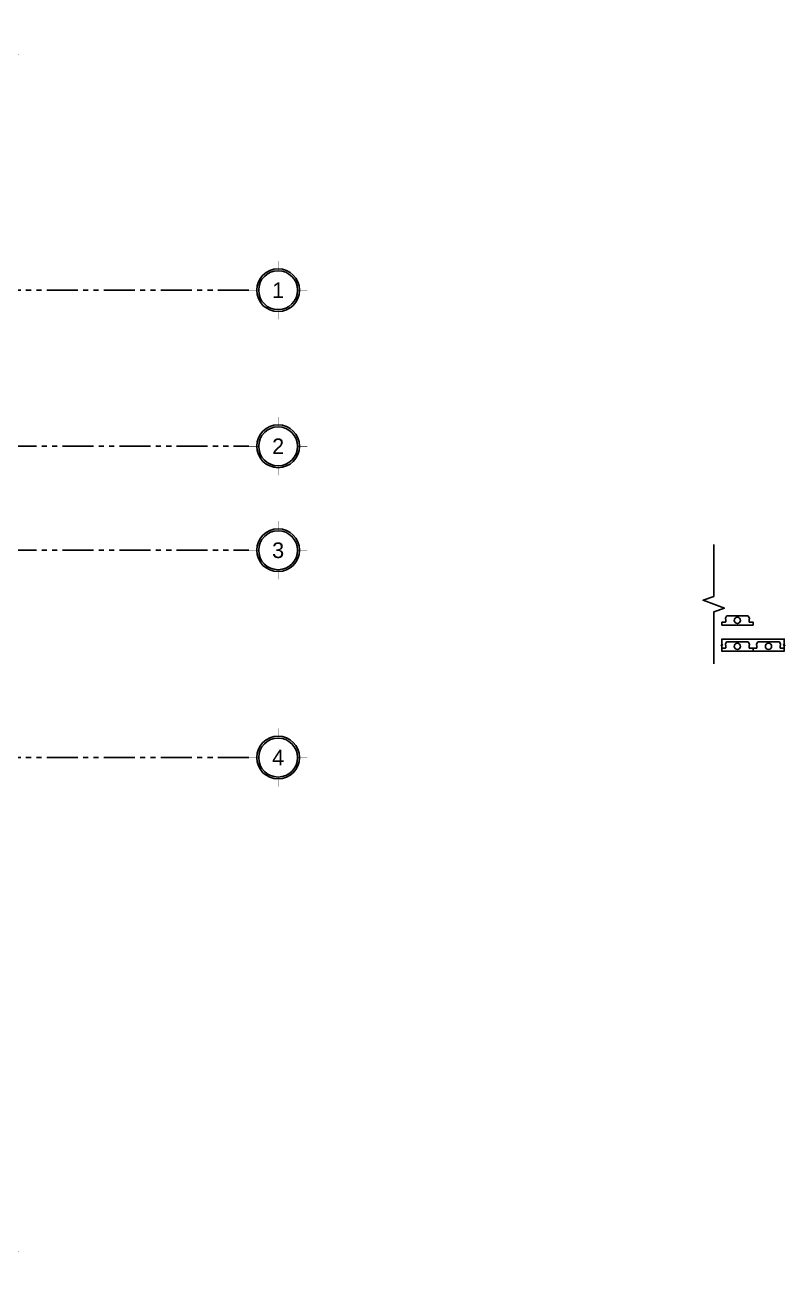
# Model space of a CAD drawing. Header units: millimetres. Extents: x 2248 to 2332, y 0 to 1240.
# Drawn here: x 2317.79 to 2332.44, y 1170.68 to 1194.88 of the extents above; entities that cross this region are included whole.
import ezdxf
from ezdxf.enums import TextEntityAlignment as Align

# ---------------------------------------------------------------- set-up
doc = ezdxf.new("R2010")
doc.units = ezdxf.units.MM
doc.linetypes.add('Xref_Ejes$0$ACAD_ISO05W100', pattern=[33, 24, -3, 0, -3, 0, -3])
for name, color, linetype in [('Detalles', 7, 'Continuous'), ('Xref_Ejes$0$00-EJES', 1, 'Xref_Ejes$0$ACAD_ISO05W100'), ('Xref_Ejes$0$Globo Eje', 1, 'Continuous'), ('Xref_Ejes$0$Texto', 7, 'Continuous')]:
    doc.layers.add(name, color=color, linetype=linetype)
doc.styles.add('Xref_Ejes$0$Arial', font='arial.ttf')

# ---------------------------------------------------------------- blocks, each defined once
blk = doc.blocks.new('*U41')
at = {"layer": 'Xref_Ejes$0$Globo Eje', "ltscale": 0.025, "const_width": 0.00938}
for points in [[(0, 0.5625), (0, 0.375)], [(-0.375, 0), (-0.5625, 0)], [(0.5625, 0), (0.375, 0)], [(0, -0.375), (0, -0.5625)]]:
    blk.add_lwpolyline(points, dxfattribs=at)
at = {"layer": 'Xref_Ejes$0$Globo Eje', "ltscale": 0.025}
for radius in [0.4125, 0.375]:
    blk.add_circle((0, 0), radius, dxfattribs=at)
at = {"layer": 'Xref_Ejes$0$Texto', "color": 7, "ltscale": 0.025, "style": 'Xref_Ejes$0$Arial'}
blk.add_attdef('EJE', text='', height=0.3, dxfattribs=at).set_placement((0, 0), align=Align.MIDDLE_CENTER)
blk = doc.blocks.new('Xref_Ejes')
at = {"layer": 'Xref_Ejes$0$00-EJES', "ltscale": 0.025}
for p, q in [((0, -8.957), (0, 12.987)), ((4, -8.957), (4, 12.987)), ((8, -8.957), (8, 12.987)), ((12, -8.957), (12, 12.987)), ((16, -8.957), (16, 12.987)), ((19.997, -8.957), (19.997, 12.987)), ((24.997, 9.008), (-5, 9.008)), ((-5, 6), (24.997, 6)), ((-5, 3.996), (24.997, 3.996)), ((24.997, 0), (-5, 0))]:
    blk.add_line(p, q, dxfattribs=at)
for p, values in [((0, 13.55), {'EJE': 'A'}), ((4, 13.55), {'EJE': 'B'}), ((8, 13.55), {'EJE': 'C'}), ((12, 13.55), {'EJE': 'D'}), ((16, 13.55), {'EJE': 'E'}), ((19.997, 13.55), {'EJE': 'F'}), ((-5.562, 9.008), {'EJE': '1'}), ((25.559, 9.008), {'EJE': '1'}), ((-5.562, 6), {'EJE': '2'}), ((25.559, 6), {'EJE': '2'}), ((-5.562, 3.996), {'EJE': '3'}), ((25.559, 3.996), {'EJE': '3'}), ((-5.562, 0), {'EJE': '4'}), ((25.559, 0), {'EJE': '4'}), ((0, -9.519), {'EJE': 'A'}), ((4, -9.519), {'EJE': 'B'}), ((8, -9.519), {'EJE': 'C'}), ((12, -9.519), {'EJE': 'D'}), ((16, -9.519), {'EJE': 'E'}), ((19.997, -9.519), {'EJE': 'F'})]:
    blk.add_blockref('*U41', p, dxfattribs=at).add_auto_attribs(values)

msp = doc.modelspace()

# ---------------------------------------------------------------- linework, layer by layer
for p, q in [((2332.422, 1183.047), (2331.222, 1183.047)), ((2331.222, 1182.807), (2331.222, 1182.924)), ((2332.422, 1182.807), (2332.422, 1182.924))]:
    msp.add_line(p, q)
for points in [[(2331.522, 1183.317), (2331.222, 1183.317), (2331.222, 1183.331), (2331.222, 1183.371), (2331.287, 1183.371, 0.414214), (2331.298, 1183.382), (2331.298, 1183.419, 0.173276), (2331.296, 1183.426), (2331.291, 1183.432, -0.173276), (2331.289, 1183.439), (2331.289, 1183.446, -0.13024), (2331.29, 1183.452), (2331.314, 1183.491, -0.269439), (2331.324, 1183.497), (2331.521, 1183.497), (2331.72, 1183.497, -0.269439), (2331.73, 1183.491), (2331.754, 1183.452, -0.13024), (2331.755, 1183.446), (2331.755, 1183.439, -0.173276), (2331.753, 1183.432), (2331.748, 1183.426, 0.173276), (2331.745, 1183.419), (2331.745, 1183.382, 0.414214), (2331.757, 1183.371), (2331.822, 1183.371), (2331.822, 1183.331), (2331.822, 1183.317), (2331.52, 1183.317)], [(2331.522, 1182.817), (2331.222, 1182.817), (2331.222, 1182.831), (2331.222, 1182.871), (2331.287, 1182.871, 0.414214), (2331.298, 1182.882), (2331.298, 1182.919, 0.173276), (2331.296, 1182.926), (2331.291, 1182.932, -0.173276), (2331.289, 1182.939), (2331.289, 1182.946, -0.13024), (2331.29, 1182.952), (2331.314, 1182.991, -0.269439), (2331.324, 1182.997), (2331.521, 1182.997), (2331.72, 1182.997, -0.269439), (2331.73, 1182.991), (2331.754, 1182.952, -0.13024), (2331.755, 1182.946), (2331.755, 1182.939, -0.173276), (2331.753, 1182.932), (2331.748, 1182.926, 0.173276), (2331.745, 1182.919), (2331.745, 1182.882, 0.414214), (2331.757, 1182.871), (2331.822, 1182.871), (2331.822, 1182.831), (2331.822, 1182.817), (2331.52, 1182.817)], [(2331.822, 1182.871), (2331.887, 1182.871, 0.414214), (2331.898, 1182.882), (2331.898, 1182.919, 0.173276), (2331.896, 1182.926), (2331.891, 1182.932, -0.173276), (2331.889, 1182.939), (2331.889, 1182.946, -0.13024), (2331.89, 1182.952), (2331.914, 1182.991, -0.269439), (2331.924, 1182.997), (2332.121, 1182.997), (2332.32, 1182.997, -0.269439), (2332.33, 1182.991), (2332.354, 1182.952, -0.13024), (2332.355, 1182.946), (2332.355, 1182.939, -0.173276), (2332.353, 1182.932), (2332.348, 1182.926, 0.173276), (2332.345, 1182.919), (2332.345, 1182.882, 0.414214), (2332.357, 1182.871), (2332.422, 1182.871), (2332.422, 1182.831), (2332.422, 1182.817), (2332.12, 1182.817)]]:
    msp.add_lwpolyline(points, format="xyb")
for points in [[(2331.222, 1183.052), (2331.222, 1182.941), (2331.237, 1182.936), (2331.207, 1182.928), (2331.222, 1182.924)], [(2332.422, 1183.057), (2332.422, 1182.941), (2332.407, 1182.936), (2332.437, 1182.928), (2332.422, 1182.924)], [(2332.12, 1182.817), (2331.822, 1182.817)]]:
    msp.add_lwpolyline(points)
for centre in [(2331.521, 1183.407), (2331.521, 1182.907), (2332.121, 1182.907)]:
    msp.add_circle(centre, 0.06)
at = {"layer": 'Detalles', "color": 8, "linetype": 'Continuous', "ltscale": 0.025}
msp.add_lwpolyline([(2331.065, 1182.569), (2331.065, 1183.569), (2331.271, 1183.644), (2330.859, 1183.794), (2331.065, 1183.869), (2331.065, 1184.869)], dxfattribs=at)

# ---------------------------------------------------------------- block references
msp.add_blockref('Xref_Ejes', (2297.106, 1180.763))

doc.saveas('drawing.dxf')
